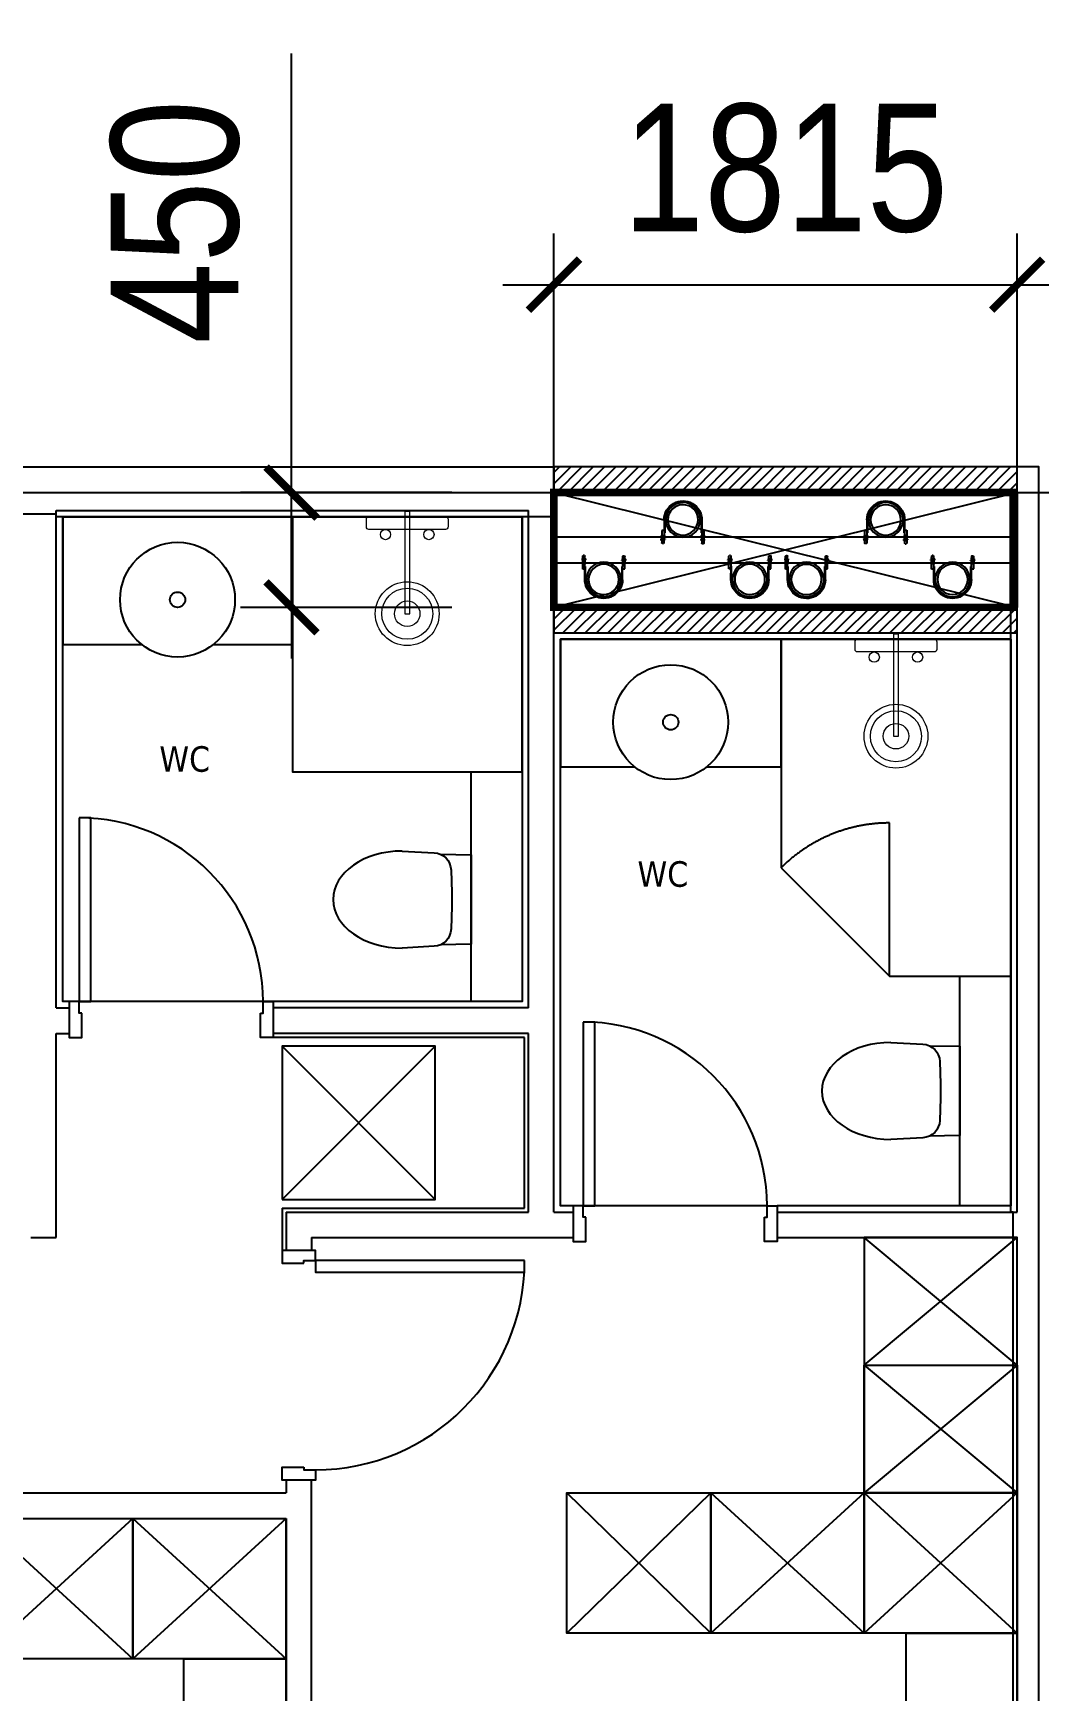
# Model space of a CAD drawing. Header units: millimetres. Extents: x -361699137 to 361252145, y -356478932 to 356523199.
# Drawn here: x -20464 to -16523, y 10875 to 17370 of the extents above; entities that cross this region are included whole.
import ezdxf

# ---------------------------------------------------------------- set-up
doc = ezdxf.new("R2010")
doc.units = ezdxf.units.MM
doc.header["$LTSCALE"] = 100
doc.header["$MEASUREMENT"] = 0
doc.linetypes.add('ACAD_ISO03W100', pattern=[30, 12, -18])
for name, color, linetype in [('1-CAPLANH', 4, 'Continuous'), ('1-Chu thich', 4, 'Continuous'), ('1VinaPVC-Text', 9, 'Continuous'), ('A-_FURN----_E-_N', 251, 'Continuous'), ('A-_SANIEQPT_E-_N', 251, 'Continuous'), ('A-ANNO-ROOM', 50, 'Continuous'), ('IDEA - dim', 251, 'Continuous'), ('KC', 5, 'Continuous'), ('KT-Net manh', 139, 'Continuous'), ('KT-Tuong', 1, 'Continuous'), ('NDT Cap nuoc', 4, 'Continuous')]:
    doc.layers.add(name, color=color, linetype=linetype)
doc.layers.add('A-NoiThat', color=39, linetype='Continuous', lineweight=13)
doc.layers.add('dien tich thong thuy', color=3, linetype='Continuous', plot=False)
doc.styles.add('220126_HDN_HBA typical plan$0$211210_HDN_HBA_TYPICAL PLAN CORE OPT 1$0$HBA-Text', font='GOTHIC.TTF')
doc.styles.add('Arial Narrow', font='ARIALN.TTF')
doc.styles.add('Tahoma', font='tahoma.ttf')
doc.dimstyles.new('ccu12-200', dxfattribs={"dimscale": 200, "dimtxt": 2.5, "dimasz": 1, "dimexe": 1, "dimexo": 2, "dimgap": 1, "dimtad": 1, "dimdec": 0, "dimdsep": 46, "dimtxsty": 'Arial Narrow', "dimblk": 'ARCHTICK', "dimcen": -1, "dimdle": 1, "dimclrd": 256, "dimclre": 256, "dimclrt": 3, "dimadec": 0, "dimazin": 2, "dimtfac": 0.1, "dimtdec": 0, "dimtmove": 0, "dimatfit": 1, "dimldrblk": 'ARCHTICK', "dimfxl": 1, "dimtvp": 0.8333333333333334, "dimtolj": 1, "dimtzin": 12, "dimarcsym": 0})

# ---------------------------------------------------------------- blocks, each defined once
blk = doc.blocks.new('A$C2A980E36')
at = {"ltscale": 0.5}
blk.add_lwpolyline([(-10, 0), (10, 0), (10, 400), (-10, 400)], close=True, dxfattribs=at)
blk.add_lwpolyline([(160, 60), (160, 30, -0.4142135623730916), (150, 20), (-150, 20, -0.4142135623730987), (-160, 30), (-160, 60.00000000000728, -0.414213562373095), (-150, 70.00000000000728), (150, 70, -0.4142135623730915)], format="xyb", close=True, dxfattribs=at)
for centre, radius in [((0, 400), 125), ((0, 400), 100), ((0, 400), 50), ((-85, 90.00000000000728), 20), ((85, 90), 20)]:
    blk.add_circle(centre, radius, dxfattribs=at)
blk = doc.blocks.new('d800')
blk.add_line((760, 70), (40, 70))
for points in [[(40, 790), (40, 70), (85, 70), (85, 790)], [(50, 25), (40, 25), (40, 70), (0, 70), (0, -70), (50, -70)], [(750, 25), (760, 25), (760, 70), (800, 70), (800, -70), (750, -70)]]:
    blk.add_lwpolyline(points, close=True)
blk.add_arc((40, 70), 720, 0, 90)
blk = doc.blocks.new('d900n')
for points in [[(20, -50), (20, -40), (65, -40), (65, 0), (-65, 0), (-65, -50)], [(885, -40), (65, -40), (65, -85), (885, -85)], [(20, -850), (20, -860), (65, -860), (65, -900), (-65, -900), (-65, -850)]]:
    blk.add_lwpolyline(points, close=True)
blk.add_arc((65, -40), 820, 270, 0)
blk = doc.blocks.new('ong thoat xi')
at = {"layer": '1-Chu thich', "color": 40, "linetype": 'ByBlock'}
for p, q in [((-75.38012683280976, 61.71243314491585), (-75.38012683356645, 65.30088436778169)), ((-65.74530692066764, 60.15858772792853), (-73.82631818420485, 60.15858772746287)), ((-65.78777581622126, 66.90270846546628), (-73.82628140639281, 66.90270846383646)), ((-65.83680565783288, 67.38554804772139), (-65.83680565730901, 59.50194067240228)), ((-65.47424172598403, 68.65452180604916), (-61.84860241872957, 68.65452180698048)), ((-65.47424172679892, 66.11657429032493), (-61.90376675099832, 66.11657429125624)), ((-65.47424172534375, 60.77091442968231), (-61.90376675169683, 60.77091443061362)), ((-65.47424172563478, 58.23296691395808), (-61.84860241774003, 58.23296691500582)), ((-60.67026964394608, 70.09262039628811), (-61.48603848775383, 70.09262039628811)), ((-60.67026964394608, 70.09262039628811), (-61.48603848775383, 70.09262039628811)), ((-61.48603848775383, 70.09262039628811), (-61.48603848711354, 56.79486832523253)), ((-60.67026964260732, 56.79486832569818), (-61.48603848711354, 56.79486832523253)), ((-60.67026964394608, 70.09262039628811), (-60.67026964260732, 56.79486832569818)), ((-54.93791736802086, 70.09262039489111), (-54.12214852363104, 70.09262039407622)), ((-54.93791736802086, 70.09262039489111), (-54.93791736679849, 56.79486832371913)), ((-54.93791736802086, 70.09262039489111), (-54.12214852363104, 70.09262039407622)), ((-54.93791736679849, 56.79486832371913), (-54.12214852229226, 56.79486832313705)), ((-54.12214852363104, 70.09262039407622), (-54.12214852229226, 56.79486832313705)), ((-50.13394528458593, 68.65452180535067), (-53.75958459306275, 68.65452180523425)), ((-50.13394528423669, 58.232966913376), (-53.75958459178218, 58.23296691302676)), ((-50.13394528452773, 66.11657428939361), (-53.70442025974624, 66.11657428939361)), ((-50.13394528400386, 60.77091442898382), (-53.70442025887314, 60.77091442805249)), ((-49.77138135395943, 67.38554804725571), (-49.7713813536684, 59.50194067088886)), ((-32.65563905594172, 66.87869586132001), (-49.77138135436689, 66.87869586690795)), ((-29.11534677405143, 60.00879285379778), (-49.77138135419228, 60.00879285181873)), ((1.717475750250741, 60.0087928546127), (-41.21941808814881, 60.00879285309929)), ((-41.2194180888473, 57.94782194821164), (-41.21941808908014, 60.00879285333212)), ((-41.2194180888473, 57.94782194821164), (-41.21941808908014, 60.00879285333212)), ((-41.2194180888473, 57.94782194902655), (-41.21941808908014, 60.00879285333212)), ((1.717475749552249, 57.94782195100561), (-41.2194180888473, 57.94782194821164)), ((-32.65563905570889, 60.00879284727853), (-32.65563905594172, 66.87869586132001)), ((-75.38012683350826, -61.91815018712077), (-75.38012683286797, -65.50660140905529)), ((-65.74530691356631, -60.36430476850364), (-73.82631818496156, -60.36430476931854)), ((-65.78777580836322, -67.10842550569214), (-73.82628140581073, -67.10842550569214)), ((-65.8368056496256, -67.59126508864574), (-65.8368056496256, -59.70765771332662)), ((-65.47424171830062, -58.43868395511527), (-61.84860241104615, -58.43868395488243)), ((-65.47424171917375, -60.976631470141), (-61.90376674348954, -60.97663146990817)), ((-65.47424171771853, -66.32229133090004), (-61.90376674267463, -66.3222913305508)), ((-65.47424171795136, -68.86023884720636), (-61.84860241011484, -68.8602388468571)), ((-60.67026963614626, -57.00058536557481), (-61.4860384806525, -57.00058536487631)), ((-61.48603847948834, -70.29833743674679), (-61.4860384806525, -57.00058536487631)), ((-60.6702696349239, -70.29833743651398), (-61.48603847948834, -70.29833743674679)), ((-60.6702696349239, -70.29833743651398), (-61.48603847948834, -70.29833743674679)), ((-60.6702696349239, -70.29833743651398), (-60.67026963614626, -57.00058536557481)), ((-54.9379173591733, -70.29833743837662), (-54.93791736033746, -57.00058536720462)), ((-54.93791736033746, -57.00058536720462), (-54.12214851600584, -57.00058536685538)), ((-54.9379173591733, -70.29833743837662), (-54.12214851466706, -70.29833743802736)), ((-54.9379173591733, -70.29833743837662), (-54.12214851466706, -70.29833743802736)), ((-54.12214851466706, -70.29833743802736), (-54.12214851600584, -57.00058536685538)), ((-50.1339452767861, -58.43868395651225), (-53.75958458462264, -58.43868395674508)), ((-50.13394527568016, -68.86023884848692), (-53.7595845842734, -68.86023884871975)), ((-50.13394527626225, -60.97663147223648), (-53.70442025212105, -60.97663147223648)), ((-50.13394527632044, -66.32229133218061), (-53.70442025124794, -66.32229133334475)), ((-49.77138134575215, -67.59126509027557), (-49.77138134627604, -59.70765771460719)), ((-30.91456355975243, -60.21450989425648), (-49.77138134581037, -60.21450989565346)), ((-34.45485584205016, -67.08441291505005), (-49.77138134563574, -67.08441290992776)), ((1.717475756304338, -58.15353898785543), (-41.21941808151314, -58.15353899006732)), ((-41.21941808151314, -58.15353899006732), (-41.21941808069823, -60.2145098951878)), ((-41.21941808151314, -58.15353899088222), (-41.21941808069823, -60.2145098951878)), ((1.717475756944622, -60.21450989204459), (-41.21941808069823, -60.2145098951878)), ((-34.45485584222479, -60.21450990100857), (-34.45485584205016, -67.08441291505005))]:
    blk.add_line(p, q, dxfattribs=at)
for centre, major_axis, ratio, start_param, end_param in [((-73.7847118762438, 65.30782007810194), (1.128139395118837, 1.128139395118833), 0.999999999981247, 0.8114564950257566, 2.36054173982049), ((-73.82628141500754, 61.71243314514867), (1.098734631828849, 1.098734631828845), 0.9999999999706548, 2.356194490402434, 3.926990816608578), ((-63.43481961626094, 67.38554804818703), (1.698460618368481, -1.698460618368488), 0.9999999999880228, 3.370391498457508, 4.483590135757281), ((-55.80344074894674, 63.44374436128418), (7.094660364457459, -7.094660364457486), 0.9999999999999998, 3.657340742990352, 4.196640890984128), ((-63.43481961567886, 59.50194067310075), (1.698460618368481, -1.698460618368488), 0.9999999999880228, 3.370391498457508, 4.483590135757281), ((-63.88802452944218, 67.38554804772139), (1.698460618352194, -1.698460618352201), 0.9999999999880228, 0.2287988448677159, 1.341997482167488), ((-63.88802452938398, 67.38554804900195), (1.698460618368481, -1.698460618368488), 0.9999999999880228, 0.2287988448677159, 1.341997482167488), ((-71.51940339541761, 63.44374436023645), (7.094660364541318, -7.094660364541345), 0.9999999999939811, 0.5157480894039148, 1.055048237384961), ((-71.51940339541761, 63.44374436023645), (7.094660364541318, -7.094660364541345), 0.9999999999939811, 0.5157480894039148, 1.055048237384961), ((-63.88802452897654, 59.50194067275152), (1.698460618368481, -1.698460618368488), 0.9999999999880228, 0.2287988448677159, 1.341997482167488), ((-63.88802452897654, 59.50194067275152), (1.698460618368481, -1.698460618368488), 0.9999999999880228, 0.2287988448677159, 1.341997482167488), ((-51.72016248240834, 67.38554804679006), (1.698460618302127, 1.698460618302121), 0.9999999999834358, 1.799595171691055, 2.912793808962478), ((-51.72016248182626, 67.38554804748854), (1.698460618368481, -1.698460618368488), 0.9999999999880228, 3.370391498457508, 4.483590135757281), ((-44.08878361462848, 63.4437443598872), (7.094660364416927, 7.094660364416901), 0.9999999999939808, 2.08654441620483, 2.625844564185877), ((-44.08878361462848, 63.4437443598872), (7.094660364416927, 7.094660364416901), 0.9999999999939808, 2.08654441620483, 2.625844564185877), ((-51.72016248124418, 59.50194067077246), (1.698460618302127, 1.698460618302121), 0.9999999999834358, 1.799595171691055, 2.912793808962478), ((-51.72016248124418, 59.50194067077246), (1.698460618302127, 1.698460618302121), 0.9999999999834358, 1.799595171691055, 2.912793808962478), ((-52.17336739588063, 67.38554804620799), (1.698460618368481, -1.698460618368488), 0.9999999999880228, 0.2287988448677159, 1.341997482167488), ((-59.80474626185605, 63.44374435942154), (7.094660364541345, 7.094660364541318), 0.9999999999939808, -1.055048237384963, -0.5157480894039148), ((-52.17336739529855, 59.50194067123812), (1.698460618317141, 1.698460618317135), 0.9999999999834357, -1.341997481892333, -0.2287988446337132), ((0.3434951510280371, -0.1028585180174559), (42.50535631470555, -42.50535631470572), 0.9999999999987998, 5.497787143388879, 8.639379796978673), ((0.3434951510280371, -0.1028585180174559), (41.04802981248233, -41.0480298124825), 0.9999999999998442, 5.497787143388998, 8.639379796978794), ((-6.984919e-10, -0.1028585183667019), (34.07629290540685, -34.07629290540699), 0.9999999999996163, 0.7853981633976402, 7.068583470577226), ((-73.78471187618561, -65.51353711914271), (1.128139395128906, 1.1281393951289), 0.9999999999608769, 2.351847240170423, 3.900932485497246), ((-73.82628141593888, -61.91815018700434), (1.09873463182571, 1.098734631825706), 0.9999999999763682, 0.7853981630159299, 2.35619449040529), ((-63.43481960770441, -59.70765771297738), (1.698460618352194, -1.698460618352201), 0.9999999999880228, 3.370391498457508, 4.483590135757281), ((-55.80344074190361, -63.64946139999665), (7.094660364401588, 7.094660364401562), 0.9999999999939808, 2.086544416204056, 2.625844564186651), ((-63.43481960805366, -67.59126508876216), (1.698460618302127, 1.698460618302121), 0.9999999999834358, 1.799595171691055, 2.912793808962478), ((-63.88802452175879, -59.70765771332662), (1.698460618352193, -1.698460618352199), 0.9999999999880232, 0.2287988448677158, 1.341997482167488), ((-63.88802452175879, -59.70765771332662), (1.698460618352193, -1.698460618352199), 0.9999999999880232, 0.2287988448677158, 1.341997482167488), ((-71.51940338715212, -63.64946140092798), (7.094660364401557, -7.094660364401586), 0.9999999999939808, 0.5157480894031421, 1.055048237385733), ((-71.51940338715212, -63.64946140092798), (7.094660364401557, -7.094660364401586), 0.9999999999939808, 0.5157480894031421, 1.055048237385733), ((-63.8880245211767, -67.59126508911139), (1.698460618368481, -1.698460618368488), 0.9999999999880228, 0.2287988448677159, 1.341997482167488), ((-63.8880245211767, -67.59126508911139), (1.698460618368481, -1.698460618368488), 0.9999999999880228, 0.2287988448677159, 1.341997482167488), ((-51.72016247350256, -59.70765771460719), (1.698460618368481, -1.698460618368488), 0.9999999999880228, 3.370391498457508, 4.483590135757281), ((-51.72016247350256, -59.70765771460719), (1.698460618368481, -1.698460618368488), 0.9999999999880228, 3.370391498457508, 4.483590135757281), ((-44.08878360758536, -63.64946140220854), (7.094660364416927, 7.094660364416901), 0.9999999999939808, 2.08654441620483, 2.625844564185877), ((-44.08878360758536, -63.64946140220854), (7.094660364416927, 7.094660364416901), 0.9999999999939808, 2.08654441620483, 2.625844564185877), ((-51.72016247297871, -67.59126509097405), (1.698460618333429, 1.698460618333422), 0.9999999999834358, 1.799595171697458, 2.912793808956078), ((-51.72016247297871, -67.59126509097405), (1.698460618333429, 1.698460618333422), 0.9999999999834358, 1.799595171697458, 2.912793808956078), ((-52.17336738767335, -59.70765771437436), (1.698460618352194, -1.698460618352201), 0.9999999999880228, 0.2287988448677159, 1.341997482167488), ((-59.80474625423084, -63.64946140313986), (7.094660364597215, -7.094660364597241), 1, 0.5157480894013327, 1.055048237393564), ((-52.17336738767335, -67.59126509027557), (1.69846061833718, -1.698460618337187), 0.9999999999880228, 0.2287988448613146, 1.341997482173889)]:
    blk.add_ellipse(centre, major_axis=major_axis, ratio=ratio, start_param=start_param, end_param=end_param, dxfattribs=at)
at = {"layer": '1-Chu thich', "color": 40, "lineweight": -3}
blk.add_ellipse((0, 0), major_axis=(38.86204005918639, -38.86204005918654), ratio=0.9999999999984992, start_param=0.7853981633981985, end_param=7.068583470577785, dxfattribs=at)
blk = doc.blocks.new('1800x450')
at = {"layer": '1-CAPLANH', "const_width": 30}
blk.add_lwpolyline([(0, -450.0000000000146), (1800.000000000029, -450.0000000000146), (1800.000000000029, 0), (0, 0)], close=True, dxfattribs=at)
at = {"layer": '1-CAPLANH'}
blk.add_lwpolyline([(2.91038304567337e-11, -275), (1800, -275.0000000000146), (1800, -174.9999999999854), (2.91038304567337e-11, -174.9999999999854)], close=True, dxfattribs=at)
at = {"layer": 'NDT Cap nuoc', "extrusion": (0.006362557600417589, -0.0130975367762719, -0.9998939805755287), "xscale": 1.231671554252203, "yscale": 1.231671554252203, "zscale": -1.231671554252201, "rotation": 90.26587940456272}
for p in [(-505.6444920994035, -107.2005332556036, 5.92663018384016), (-1300.185242348733, -107.2835156875853, 10.98399378232099)]:
    blk.add_blockref('ong thoat xi', p, dxfattribs=at)
at = {"layer": 'NDT Cap nuoc', "extrusion": (0.006362557600417586, -0.0130975367762719, -0.9998939805755287), "xscale": 1.231671554252202, "yscale": 1.231671554252202, "zscale": -1.231671554252201, "rotation": 270.3472450279417}
for p in [(-194.6873081078326, -340.7101154711203, 6.68693570214344), (-767.2964766296254, -340.4054698147427, 8.881611896959637), (-989.2280583572926, -340.7930979031457, 11.74429930062533), (-1561.837226879086, -340.4884522467098, 13.93897549544247)]:
    blk.add_blockref('ong thoat xi', p, dxfattribs=at)
blk = doc.blocks.new('220126_HDN_HBA typical plan$0$210902_YS plan 330pm ver13$0$TOTO-WC-CW822J')
at = {"color": 0}
blk.add_lwpolyline([(-177.2072506700642, -119.1915361834399), (-175, 0), (175, 0), (177.2072506700642, -119.1915361836145)], dxfattribs=at)
blk.add_lwpolyline([(-190, -270), (-183.3947591906181, -144.5004246227618, -0.3908696114996718), (-115.4352058441145, -78.20653349565691), (-27.76706723973621, -75.77130742336158, -0.01388621073825284), (27.76706724101678, -75.77130742336158), (115.4352058439981, -78.20653349565691, -0.3908696114996718), (183.3947591905016, -144.5004246227618), (190, -270)], format="xyb", dxfattribs=at)
blk.add_ellipse((0, -270), major_axis=(0, -270), ratio=0.7037037037037037, start_param=4.71238898038469, end_param=7.853981633974483, dxfattribs=at)
blk = doc.blocks.new('2pn')
at = {"layer": 'A-_FURN----_E-_N'}
h = blk.add_hatch(dxfattribs=at)
h.set_pattern_fill('ANSI31', color=256, scale=250)
h.set_pattern_definition([(45, (-11690215.40385989, -434667.9639210547), (-22.09708691207961, 22.09708691207961), [])])
h.paths.add_polyline_path([(8614.994292274117, 8099.999999294465), (6799.99429227598, 8099.999999294523), (6799.99429227598, 7999.999999294523), (8614.99429227598, 7999.999999294523)])
h.paths.add_polyline_path([(8614.994292274117, 7549.999999294523), (6799.99429227598, 7549.999999294581), (6799.99429227598, 7449.999999294581), (8614.99429227598, 7449.999999294581)])
blk.add_lwpolyline([(8700, 3000), (8700, 8099.999999294552), (8614.994292274117, 8099.999999294581)])
for p, q in [((6699.99429227598, 8099.999999294465), (6799.99429227598, 8099.999999294523)), ((6684.994292277843, 5194.999999294465), (6684.994292277843, 5864.999999294581)), ((5734.994292274117, 5194.999999294465), (6684.994292277843, 5194.999999294465))]:
    blk.add_line(p, q, dxfattribs=at)
for points in [[(8614.994292274117, 8099.999999294465), (6799.99429227598, 8099.999999294523), (6799.99429227598, 7999.999999294523), (8614.99429227598, 7999.999999294523)], [(8614.994292274117, 7549.999999294523), (6799.99429227598, 7549.999999294581), (6799.99429227598, 7449.999999294581), (8614.99429227598, 7449.999999294581)]]:
    blk.add_lwpolyline(points, close=True, dxfattribs=at)
at = {"layer": 'A-_FURN----_E-_N', "linetype": 'Continuous'}
for points in [[(8614.994292274117, 4579.999999294581), (8614.994292274117, 5079.99999929464), (8014.994292274117, 5079.99999929464), (8014.994292274117, 4579.999999294581), (8614.994292274117, 4579.999999294581)], [(8614.994292274117, 4579.999999294581), (8614.994292274117, 4079.999999294523), (8014.994292274117, 4079.999999294523), (8014.994292274117, 4579.999999294581), (8614.994292274117, 4579.999999294581)], [(7414.994292274117, 4079.999999294465), (7414.994292274117, 3529.999999300926), (6849.994292274117, 3529.999999300926), (6849.994292274117, 4079.999999294465), (7414.994292274117, 4079.999999294465)], [(8014.994292274117, 4079.999999294523), (8014.994292274117, 3529.999999300984), (7414.994292274117, 3529.999999300984), (7414.994292274117, 4079.999999294523), (8014.994292274117, 4079.999999294523)], [(8614.994292274117, 4079.999999294523), (8614.994292274117, 3529.999999300984), (8014.994292274117, 3529.999999300984), (8014.994292274117, 4079.999999294523), (8614.994292274117, 4079.999999294523)], [(5149.994292274117, 3979.999999294523), (5149.994292274117, 3429.999999300926), (4549.994292274117, 3429.999999300926), (4549.994292274117, 3979.999999294523), (5149.994292274117, 3979.999999294523)], [(5749.994292274117, 3979.999999294523), (5749.994292274117, 3429.999999300926), (5149.994292274117, 3429.999999300926), (5149.994292274117, 3979.999999294523), (5749.994292274117, 3979.999999294523)]]:
    blk.add_lwpolyline(points, close=True, dxfattribs=at)
at = {"layer": 'IDEA - dim'}
for p, q in [((7689.994292274117, 6529.264068007062), (8114.258360985667, 6104.999999296444)), ((6684.994292277843, 5864.999999294581), (5699.994292274117, 5864.999999294523)), ((5734.994292274117, 5829.999999294465), (6334.994292274117, 5229.999999294465)), ((6334.994292274117, 5829.999999294465), (5734.994292274117, 5229.999999294465)), ((5734.994292274117, 5194.999999294465), (5734.994292274117, 5029.999999294523))]:
    blk.add_line(p, q, dxfattribs=at)
for points in [[(4874.994292274117, 7904.999999294523), (6674.994292277843, 7904.999999294523), (6674.994292277843, 6004.999999294465), (4874.994292274117, 6004.999999294465)], [(6674.994292277843, 7904.999999294523), (5774.99429227598, 7904.999999294523), (5774.99429227598, 6904.999999294523), (6674.994292277843, 6904.999999294523), (6674.994292277843, 7904.999999294523)], [(6674.994292277843, 6904.999999294523), (6674.994292277843, 6004.999999294465), (6474.994292277843, 6004.999999294465), (6474.994292277843, 6904.999999294523)], [(8589.994292274117, 6104.999999294523), (8589.994292274117, 5204.999999294465), (8389.994292274117, 5204.999999294465), (8389.994292274117, 6104.999999294523)], [(5734.994292274117, 5229.999999294465), (6334.994292274117, 5229.999999294465), (6334.994292274117, 5829.999999294465), (5734.994292274117, 5829.999999294465)], [(8014.994292274117, 4079.999999294523), (8614.99429227598, 4079.999999294523), (8614.99429227598, 5079.999999294581), (8014.994292274117, 5079.999999294581)], [(8179.99429227435, 3529.999999300836), (8614.99429227435, 3529.999999300836), (8614.99429227435, 2999.999999999852), (8179.99429227435, 2999.999999999852)], [(5749.994292274117, 3429.999999300926), (5749.994292274117, 2739.999999647262), (5349.994292274117, 2739.999999647262), (5349.994292274117, 3429.999999300926)]]:
    blk.add_lwpolyline(points, close=True, dxfattribs=at)
for points in [[(5466.41564851068, 7404.999999294523), (5774.99429227598, 7404.999999294523), (5774.99429227598, 7904.999999294523), (4874.994292274117, 7904.999999294523), (4874.994292274117, 7404.999999294523), (5183.572936037555, 7404.999999294523)], [(6874.99429227598, 5204.999999294465), (6824.99429227598, 5204.999999294465), (6824.99429227598, 7424.999999294581), (8589.994292274117, 7424.999999294581), (8589.994292274117, 5204.999999294465), (7674.99429227598, 5204.999999294465)], [(7398.91564851068, 6924.999999294581), (7689.994292272255, 6924.999999294581), (7689.994292272255, 7424.999999294581), (6824.99429227598, 7424.999999294581), (6824.99429227598, 6924.999999294581), (7116.072936037555, 6924.999999294581)], [(8114.258360983804, 6104.999999294523), (8589.994292274117, 6104.999999294523), (8589.994292274117, 7424.999999294581), (7689.994292272255, 7424.999999294581), (7689.994292272255, 6529.264068006305)]]:
    blk.add_lwpolyline(points, dxfattribs=at)
for centre, radius in [((5324.994292274117, 7579.999999294523), 225), ((5324.994292274117, 7579.999999294523), 30), ((7257.494292274117, 7099.999999294581), 225), ((7257.494292274117, 7099.999999294581), 30)]:
    blk.add_circle(centre, radius, dxfattribs=at)
at = {"layer": 'KT-Net manh', "linetype": 'ACAD_ISO03W100', "ltscale": 4}
for p, q in [((8114.258360985667, 6104.999999296444), (8114.258360985667, 6704.999999295978)), ((8614.994292274117, 4579.999999294581), (8014.994292274117, 5079.99999929464)), ((8014.994292274117, 4579.999999294581), (8614.994292274117, 5079.99999929464)), ((8614.994292274117, 4579.999999294581), (8014.994292274117, 4079.999999294523)), ((8014.994292274117, 4579.999999294581), (8614.994292274117, 4079.999999294523)), ((7414.994292274117, 4079.999999294465), (6849.994292274117, 3529.999999300926)), ((6849.994292274117, 4079.999999294465), (7414.994292274117, 3529.999999300926)), ((8014.994292274117, 4079.999999294523), (7414.994292274117, 3529.999999300984)), ((7414.994292274117, 4079.999999294523), (8014.994292274117, 3529.999999300984)), ((8614.994292274117, 4079.999999294523), (8014.994292274117, 3529.999999300984)), ((8014.994292274117, 4079.999999294523), (8614.994292274117, 3529.999999300984)), ((5149.994292274117, 3979.999999294523), (4549.994292274117, 3429.999999300926)), ((4549.994292274117, 3979.999999294523), (5149.994292274117, 3429.999999300926)), ((5749.994292274117, 3979.999999294523), (5149.994292274117, 3429.999999300926)), ((5149.994292274117, 3979.999999294523), (5749.994292274117, 3429.999999300926))]:
    blk.add_line(p, q, dxfattribs=at)
blk.add_arc((8114.258360987529, 6104.999999294523), 600.0000000014801, 90, 134.9999999625998, dxfattribs=at)
at = {"layer": 'KT-Tuong'}
for p, q in [((2999.994292274117, 8099.999999294523), (6799.994292277843, 8099.999999294523)), ((6799.994292277843, 5179.999999294465), (6799.994292277843, 8099.999999294523)), ((8614.994292274117, 5179.999999294465), (8614.994292274117, 8099.999999294581)), ((4849.994292274117, 7929.999999294581), (6699.994292277843, 7929.999999294523)), ((4849.994292274117, 5979.999999294465), (4849.994292274117, 7929.999999294523)), ((6699.994292277843, 5979.999999294581), (6699.994292277843, 7929.999999294523)), ((4849.994292272255, 5979.999999294465), (4899.994292274117, 5979.999999294523)), ((6699.994292279705, 5979.999999294581), (5699.994292274117, 5979.999999294523)), ((4849.994292274117, 5079.999999294523), (4849.994292274117, 5879.999999294523)), ((4849.994292272255, 5879.999999294523), (4899.994292274117, 5879.999999294523)), ((6699.994292279705, 5879.999999294581), (5699.994292274117, 5879.999999294523)), ((6699.994292277843, 5179.999999294465), (6699.994292277843, 5879.999999294581)), ((6874.99429227598, 5204.999999294465), (6874.99429227598, 5079.999999294581)), ((7674.99429227598, 5204.999999294465), (7674.99429227598, 5079.999999294581)), ((5749.994292274117, 5179.999999294465), (6699.994292277843, 5179.999999294465)), ((5749.994292274117, 5179.999999294465), (5749.994292274117, 5029.999999294523)), ((6799.994292277843, 5179.999999294465), (6874.99429227598, 5179.999999294465)), ((7674.994292274117, 5179.999999294465), (8614.994292274117, 5179.999999294465)), ((4749.994292274117, 5079.999999294523), (4849.994292274117, 5079.999999294523)), ((5849.994292274117, 5079.999999294523), (6874.99429227598, 5079.999999294581)), ((5849.994292274117, 5079.999999294523), (5849.994292274117, 5029.999999294523)), ((7674.994292274117, 5079.999999294581), (8614.99429227598, 5079.999999294581)), ((8614.994292274117, 3000), (8614.99429227598, 5079.999999294581)), ((5849.994292274117, 5029.999999294523), (5749.994292274117, 5029.999999294523)), ((5749.994292274117, 4129.999999294465), (5749.994292274117, 4079.999999294523)), ((5849.994292274117, 4129.999999294465), (5749.994292274117, 4129.999999294465)), ((5849.994292274117, 5.820766091346741e-11), (5849.994292274117, 4129.999999294465)), ((3049.994292274117, 4079.999999294523), (5749.994292274117, 4079.999999294523)), ((3049.994292274117, 3979.999999294523), (5749.994292274117, 3979.999999294523)), ((5749.994292274117, 5.820766091346741e-11), (5749.994292274117, 3979.999999294523)), ((5849.994292274117, 3979.999999294523), (5849.994292274117, 3979.999999294523))]:
    blk.add_line(p, q, dxfattribs=at)
at = {"layer": '1-CAPLANH'}
blk.add_blockref('1800x450', (6799.99429227598, 7999.999999294523), dxfattribs=at)
at = {"layer": 'A-_FURN----_E-_N', "linetype": 'Continuous'}
for p in [(4899.994292274117, 5934.999999294523), (6874.99429227598, 5134.999999294465)]:
    blk.add_blockref('d800', p, dxfattribs=at)
at = {"layer": 'A-_SANIEQPT_E-_N', "rotation": 270}
for p in [(6474.994292277843, 6404.999999294465), (8389.994292274117, 5654.999999294465)]:
    blk.add_blockref('220126_HDN_HBA typical plan$0$210902_YS plan 330pm ver13$0$TOTO-WC-CW822J', p, dxfattribs=at)
at = {"layer": 'A-NoiThat', "rotation": 179.9999999999999}
for p in [(6224.994292277843, 7924.999999294523), (8139.994292274117, 7444.999999294581)]:
    blk.add_blockref('A$C2A980E36', p, dxfattribs=at)
at = {"layer": 'IDEA - dim'}
blk.add_blockref('d900n', (5799.994292274117, 5029.999999294523), dxfattribs=at)
at = {"layer": '1VinaPVC-Text', "style": 'Tahoma'}
for p in [(5253.55081563257, 6905.759955868125), (7127.117032900455, 6455.003449111013)]:
    blk.add_text('WC', height=100, dxfattribs=at).set_placement(p)
blk = doc.blocks.new('A$C1AAC5519')
at = {"layer": 'A-ANNO-ROOM', "insert": (772.955269176513, 1216.574747113511), "char_height": 600, "attachment_point": 2, "rotation": 50.44882673977027, "style": '220126_HDN_HBA typical plan$0$211210_HDN_HBA_TYPICAL PLAN CORE OPT 1$0$HBA-Text'}
blk.add_mtext_dynamic_manual_height_columns('S.B1.', width=722857412.8743668, gutter_width=9765.624999999996, heights=[0], dxfattribs=at)
blk = doc.blocks.new('A$C418F5BC8')
at = {"layer": 'A-ANNO-ROOM', "insert": (648.1133449638728, 1090.790118377889), "char_height": 600, "attachment_point": 2, "rotation": 50.44882673977027, "style": '220126_HDN_HBA typical plan$0$211210_HDN_HBA_TYPICAL PLAN CORE OPT 1$0$HBA-Text'}
blk.add_mtext_dynamic_manual_height_columns('SL-S', width=722857412.8743668, gutter_width=9765.624999999996, heights=[0], dxfattribs=at)
blk = doc.blocks.new('A$C2A6C5140')
at = {"layer": 'A-ANNO-ROOM', "insert": (731.4497625969816, 1190.0169191678, 0.0003277973379295924), "char_height": 600, "attachment_point": 2, "rotation": 50.44882673977027, "style": '220126_HDN_HBA typical plan$0$211210_HDN_HBA_TYPICAL PLAN CORE OPT 1$0$HBA-Text'}
blk.add_mtext_dynamic_manual_height_columns('2-BR', width=722857412.8743668, gutter_width=9765.624999999996, heights=[0], dxfattribs=at)
blk = doc.blocks.new('A$C5388591E')
at = {"layer": 'A-ANNO-ROOM', "insert": (894.3001998505497, 842.1987865094561, 0.0004622000541105721), "char_height": 600, "attachment_point": 2, "rotation": 1.4064704596368105, "style": '220126_HDN_HBA typical plan$0$211210_HDN_HBA_TYPICAL PLAN CORE OPT 1$0$HBA-Text'}
blk.add_mtext_dynamic_manual_height_columns('3-BR', width=722857412.8743668, gutter_width=9765.624999999996, heights=[0], dxfattribs=at)
blk = doc.blocks.new('A$C21AF0CCA')
at = {"layer": 'A-ANNO-ROOM', "insert": (1197.56892258345, 814.6835720778872), "char_height": 600, "attachment_point": 2, "rotation": 0.10542954816276216, "style": '220126_HDN_HBA typical plan$0$211210_HDN_HBA_TYPICAL PLAN CORE OPT 1$0$HBA-Text'}
blk.add_mtext_dynamic_manual_height_columns('S.B1P.', width=722857412.8743668, gutter_width=9765.624999999996, heights=[0], dxfattribs=at)
blk = doc.blocks.new('_ARCHTICK')
at = {"color": 0, "linetype": 'ByBlock', "const_width": 0.15}
blk.add_lwpolyline([(-0.5, -0.5), (0.5, 0.5)], dxfattribs=at)
blk = doc.blocks.new('*D459')
at = {"layer": 'Defpoints', "color": 0, "transparency": 16777216}
for p in [(122751.0686679836, -24064.11707172831), (123779.3891741157, -24064.1170717283), (123779.3891741157, -24514.11707172824)]:
    blk.add_point(p, dxfattribs=at)
at = {"layer": 'KC', "lineweight": -2, "transparency": 16777216}
for p, q in [((122751.0686679836, -24064.11707172831), (122751.0686679836, -22343.24394758097)), ((123379.3891741157, -24064.1170717283), (122551.0686679836, -24064.11707172831)), ((122751.0686679836, -24514.11707172825), (122751.0686679836, -24064.11707172831)), ((123379.3891741157, -24514.11707172824), (122551.0686679836, -24514.11707172825)), ((122751.0686679836, -24514.11707172825), (122751.0686679836, -24714.11707172825))]:
    blk.add_line(p, q, dxfattribs=at)
at = {"layer": 'KC', "lineweight": -2, "transparency": 16777216, "xscale": 200, "yscale": 200, "zscale": 200}
for p, rotation in [((122751.0686679836, -24064.11707172831), 270), ((122751.0686679836, -24514.11707172825), 90)]:
    blk.add_blockref('_ARCHTICK', p, dxfattribs=dict(at, rotation=rotation))
at = {"layer": 'KC', "color": 3, "transparency": 16777216, "insert": (122295.7821741228, -23003.68050965467), "char_height": 500, "attachment_point": 5, "rotation": 90, "style": 'Arial Narrow'}
blk.add_mtext('\\A1;450', dxfattribs=at)
blk = doc.blocks.new('*D460')
at = {"layer": 'Defpoints', "color": 0, "transparency": 16777216}
for p in [(125594.3891741135, -23249.54291073744), (123779.3891741156, -24514.11707172824), (125594.3891741135, -24514.11707172824)]:
    blk.add_point(p, dxfattribs=at)
at = {"layer": 'KC', "lineweight": -2, "transparency": 16777216}
for p, q in [((123779.3891741156, -24114.11707172824), (123779.3891741156, -23049.54291073744)), ((125594.3891741135, -24114.11707172824), (125594.3891741135, -23049.54291073744)), ((123579.3891741156, -23249.54291073744), (125794.3891741135, -23249.54291073744))]:
    blk.add_line(p, q, dxfattribs=at)
at = {"layer": 'KC', "lineweight": -2, "transparency": 16777216, "xscale": 200, "yscale": 200, "zscale": 200, "rotation": 180}
blk.add_blockref('_ARCHTICK', (123779.3891741156, -23249.54291073744), dxfattribs=at)
at = {"layer": 'KC', "lineweight": -2, "transparency": 16777216, "xscale": 200, "yscale": 200, "zscale": 200}
blk.add_blockref('_ARCHTICK', (125594.3891741135, -23249.54291073744), dxfattribs=at)
at = {"layer": 'KC', "color": 3, "transparency": 16777216, "insert": (124686.8891741146, -22794.2564168766), "char_height": 500, "attachment_point": 5, "style": 'Arial Narrow'}
blk.add_mtext('\\A1;1815', dxfattribs=at)
blk = doc.blocks.new('A$C0e39c971')
at = {"layer": 'KC', "ltscale": 2000}
blk.add_line((2380.032819823595, -45480.20085322566), (61925.00747130672, -45480.2007855479), dxfattribs=at)
at = {"layer": 'KC'}
for p, q in [((33383.22442686022, -45480.38154042856), (35198.22442685999, -45930.38154042856)), ((35198.22442686022, -45480.38154042856), (33383.22442686209, -45930.3815404285))]:
    blk.add_line(p, q, dxfattribs=at)
at = {"layer": 'KC', "elevation": 1.034975806175202e-10}
blk.add_lwpolyline([(33383.22442686022, -45480.38154042856), (35198.22442686022, -45480.38154042856), (35198.22442685999, -45930.38154042856), (33383.22442686209, -45930.3815404285), (33383.22442686022, -45480.38154042856)], dxfattribs=at)
at = {"layer": 'KC'}
dim = blk.add_linear_dim(base=(32354.90392073011, -45480.38154042857), p1=(33383.22442686209, -45930.3815404285), p2=(33383.22442686209, -45480.38154042856), angle=90, dimstyle='ccu12-200', override={"dimzin": 0}, dxfattribs=at)
dim.commit()
dim.dimension.update_dxf_attribs({"geometry": '*D459', "text_midpoint": (31899.61742686924, -44419.94497835494), "insert": (-90396.16474725353, -21416.26446870026)})
dim = blk.add_linear_dim(base=(35198.22442685999, -44665.80737943771), p1=(33383.22442686209, -45930.3815404285), p2=(35198.22442685999, -45930.3815404285), dimstyle='ccu12-200', override={"dimzin": 0}, dxfattribs=at)
dim.commit()
dim.dimension.update_dxf_attribs({"geometry": '*D460', "text_midpoint": (34290.72442686104, -44210.52088557686), "insert": (-90396.16474725353, -21416.26446870026)})

msp = doc.modelspace()

# ---------------------------------------------------------------- linework, layer by layer
at = {"layer": 'dien tich thong thuy', "elevation": -7.594808240499368e-05}
msp.add_lwpolyline([(-16788.05450581107, 7785.41426808785), (-16788.05450581101, 10585.59450904493), (-16623.05450581084, 10585.59450904493), (-16623.05450580921, 12750.41426738221), (-16633.05450581113, 12750.41426738219), (-16633.05450580921, 15120.41426738228), (-18423.05450580735, 15120.41426738228), (-18423.05450580735, 15475.41426738225), (-20373.05450581107, 15475.41426738231), (-20373.05450581107, 15485.41426738231), (-22238.05450581107, 15485.41426738231), (-23358.05450581107, 15485.41426738225), (-23508.04879808519, 15485.41426738225), (-23508.04879808519, 14770.41426738225), (-25123.04879808519, 14770.41426738225), (-25123.04879808519, 10585.59450904431), (-24958.111026222, 10585.59450904431), (-24958.111026222, 7785.414268087905), (-22188.05450581107, 7785.414268087785), (-22058.05450584088, 7785.414268087836)], close=True, dxfattribs=at)

# ---------------------------------------------------------------- block references
at = {"layer": 'A-ANNO-ROOM'}
for p in [(-259643.7130096142, 30107.50136767479, 5.460850030168077e-05), (-265285.2820729736, 28918.92663560377, 5.460850030168077e-05), (-245554.3968650475, 25356.81105555443, 5.460850030168077e-05), (-227992.1817903481, 24030.19494673412, 5.460832008522107e-05), (-256709.4713859697, 21832.8932062781, 5.460850030168077e-05), (-262170.0583902029, 20336.74231012515, 5.460850030168077e-05), (-227339.9751671815, 20267.82827189344, 5.460850030168077e-05), (-224467.8250259957, 15310.13736246047, 5.460832008522128e-05)]:
    msp.add_blockref('A$C21AF0CCA', p, dxfattribs=at)
at = {"layer": 'dien tich thong thuy'}
for name, p, rotation in [('A$C2A6C5140', (-231902.1761341663, 41866.69510118499, 3.214423980650787e-05), 310.9576437198666), ('A$C2A6C5140', (-223136.0769012624, 38294.90614465419, 1.895367564819208e-05), 310.9576437198666), ('A$C2A6C5140', (-179022.2876665308, 13510.42375649511, 0.000178988243818107), 310.9576437198666), ('A$C2A6C5140', (-199561.0792445699, 2742.960286576832, 0.0001030398263186841), 310.9576437198666), ('A$C2A6C5140', (-176749.4277460563, 2773.706094754736, 0.000178988243818107), 310.9576437198666), ('A$C2A6C5140', (-192735.1419570138, 2545.06827839894, 0.000178988243818107), 310.9576437198666), ('A$C418F5BC8', (-243956.3571569886, 39603.8582028097, -1.001597833679712e-05), 309.6632197063607), ('A$C418F5BC8', (-248126.4019441397, 37597.12528390926, -1.001597833679712e-05), 309.6632197063607), ('A$C418F5BC8', (-251890.361273925, 36548.61448139837, -1.001597833679712e-05), 309.6632197063607), ('A$C418F5BC8', (-255839.4329553979, 34945.01120257354, -1.001597833679712e-05), 309.6632197063607), ('A$C1AAC5519', (-240877.0889148213, 28052.61175672372, 0.0003723829774320968), 309.6566028083925), ('A$C1AAC5519', (-219521.6105350079, 27682.1615688601, 0.0005547181599990354), 309.6566028083925), ('A$C1AAC5519', (-217651.9125884596, 24627.95011466656, 0.0003723828570649432), 309.6566028083925), ('A$C1AAC5519', (-267764.0012375055, 19262.70548251106, 0.0003723828655667127), 309.6566028083925), ('A$C418F5BC8', (-223053.1163780628, 10712.6679421931, -1.001597833679712e-05), 309.6632197063607), ('A$C1AAC5519', (-213503.7868963684, 3324.648489140978, -0.3423708923741385), 309.6566028083925), ('A$C1AAC5519', (-207798.658660123, 3064.615415494518, 0.0003723828655667127), 309.6566028083925), ('A$C1AAC5519', (-184128.1584514385, 2786.454424718489, 0.0003723828655667127), 309.6566028083925)]:
    msp.add_blockref(name, p, dxfattribs=dict(at, rotation=rotation))
for p in [(-273086.0443437684, 28673.87453448355, -1.001579812033762e-05), (-220441.6689392982, 3035.191374137183, 4.458552763712727e-05)]:
    msp.add_blockref('A$C5388591E', p, dxfattribs=at)
at = {"layer": 'IDEA - dim'}
msp.add_blockref('2pn', (-25223.04987985871, 7570.414579226068, -7.594841749942289e-05), dxfattribs=at)
at = {"layer": 'KC'}
msp.add_blockref('A$C0e39c971', (-51806.2233402338, 61050.61543249532), dxfattribs=at)

doc.saveas('drawing.dxf')
